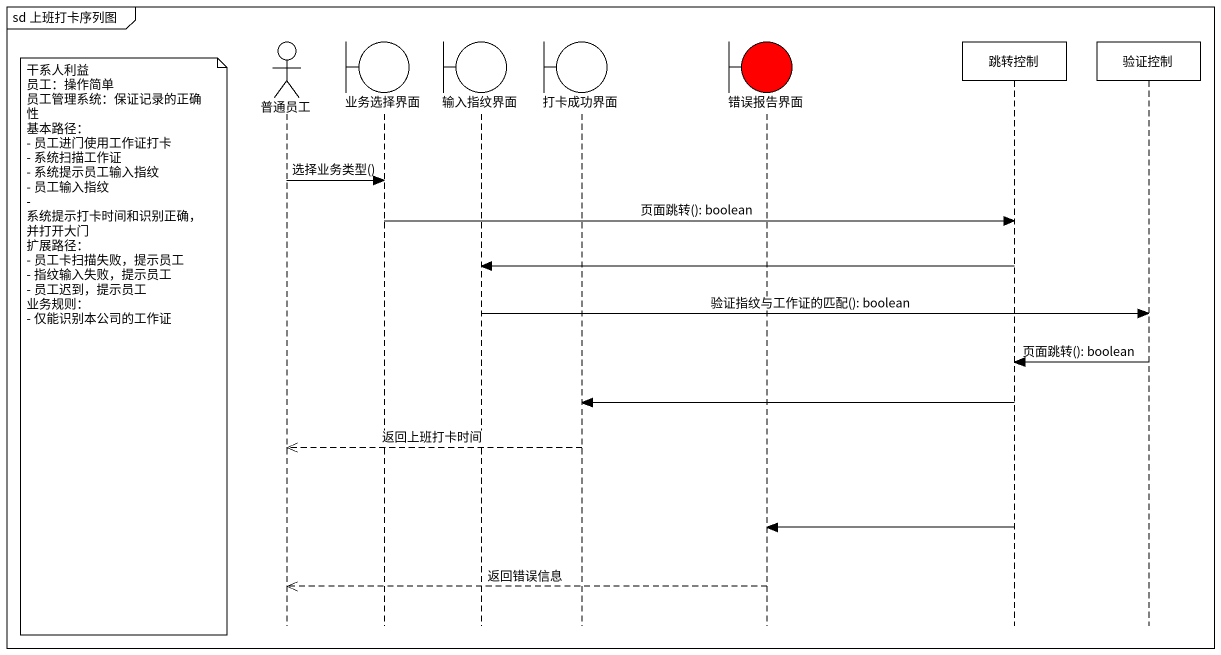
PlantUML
@startuml
mainframe sd 上班打卡序列图
hide footbox
actor 普通员工
boundary 业务选择界面
boundary 输入指纹界面
boundary 打卡成功界面
boundary 错误报告界面 #FF0000
participant 跳转控制
participant 验证控制

普通员工 -> 业务选择界面 : 选择业务类型()
业务选择界面 -> 跳转控制 : 页面跳转(): boolean
跳转控制 -> 输入指纹界面
输入指纹界面 -> 验证控制 : 验证指纹与工作证的匹配(): boolean
note left of 普通员工
  干系人利益
  员工：操作简单
  员工管理系统：保证记录的正确性
  基本路径：
  - 员工进门使用工作证打卡
  - 系统扫描工作证
  - 系统提示员工输入指纹
  - 员工输入指纹
  - 系统提示打卡时间和识别正确，并打开大门
  扩展路径：
  - 员工卡扫描失败，提示员工
  - 指纹输入失败，提示员工
  - 员工迟到，提示员工
  业务规则：
  - 仅能识别本公司的工作证
end note
验证控制 -> 跳转控制 : 页面跳转(): boolean
跳转控制 -> 打卡成功界面
打卡成功界面 -->> 普通员工 : 返回上班打卡时间
跳转控制 -> 错误报告界面
错误报告界面 -->> 普通员工 : 返回错误信息
@enduml
